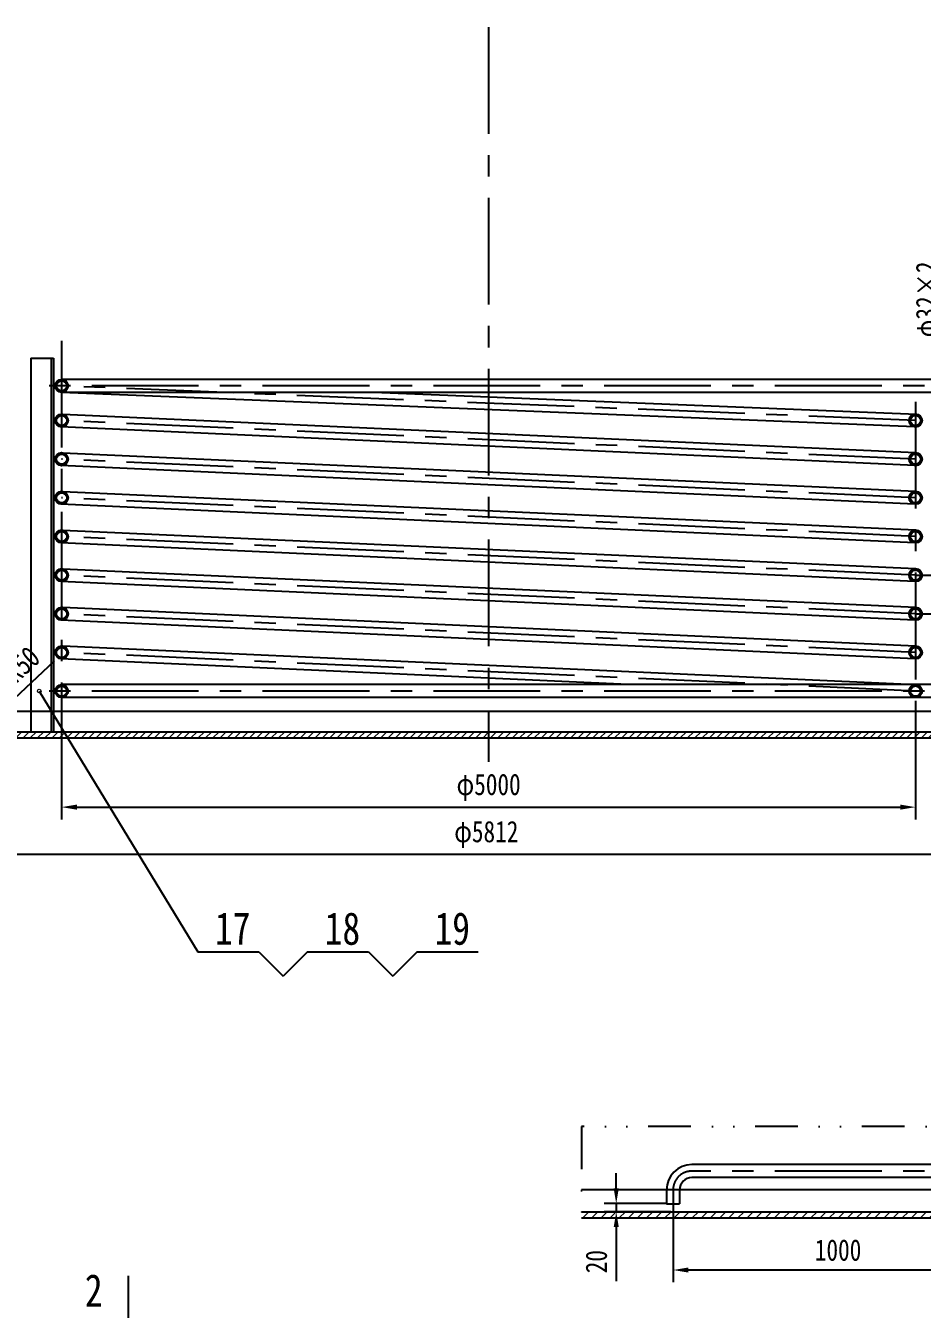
# Model space of a CAD drawing. Header units: millimetres. Extents: x -391 to 8535, y -150 to 12465.
# Drawn here: x 1074 to 3279, y 6092 to 9248 of the extents above; entities that cross this region are included whole.
import ezdxf

# ---------------------------------------------------------------- set-up
doc = ezdxf.new("R2010")
doc.units = ezdxf.units.MM
doc.header["$LTSCALE"] = 15
doc.linetypes.add('CENTER', pattern=[2, 1.25, -0.25, 0.25, -0.25])
doc.linetypes.add('DIVIDE', pattern=[1.25, 0.5, -0.25, 0, -0.25, 0, -0.25])
doc.layers.get('DEFPOINTS').update_dxf_attribs({"linetype": 'CONTINUOUS'})
for name, color, linetype in [('1轮廓实线层', 7, 'CONTINUOUS'), ('3中心线层', 1, 'CENTER'), ('7标注层', 4, 'CONTINUOUS'), ('9双点划线层', 6, 'DIVIDE')]:
    doc.layers.add(name, color=color, linetype=linetype)
doc.layers.add('5剖面线层', color=2, linetype='CONTINUOUS', lineweight=5)
doc.styles.add('PC_TEXTSTYLE', font='SIMFANG.TTF', dxfattribs={"width": 0.8})
doc.dimstyles.new('TH_GBDIM', dxfattribs={"dimscale": 15, "dimtxt": 3.5, "dimasz": 2.5, "dimexe": 2, "dimexo": 0, "dimgap": 1.5, "dimtad": 1, "dimdec": 1, "dimzin": 0, "dimdsep": 46, "dimtxsty": 'PC_TEXTSTYLE', "dimcen": 2.5, "dimadec": 0, "dimazin": 0, "dimtfac": 0.714286, "dimtdec": 4, "dimtmove": 0, "dimatfit": 3, "dimfxl": 0, "dimtolj": 1, "dimtzin": 0, "dimarcsym": 0})
pattern_1 = [(45, (0, -549.669), (-11.22532, 11.22532), [])]

# ---------------------------------------------------------------- blocks, each defined once
blk = doc.blocks.new('*D59')
at = {"layer": '7标注层', "color": 0, "lineweight": -2, "ltscale": 14}
for p, q in [((3410.4, 7934.4), (3410.4, 8094.7)), ((3262, 7896.9), (3440.4, 7896.9)), ((3410.4, 7801.9), (3410.4, 7896.9)), ((3262, 7801.9), (3440.4, 7801.9)), ((3410.4, 7764.4), (3410.4, 7726.9))]:
    blk.add_line(p, q, dxfattribs=at)
at = {"layer": '7标注层', "color": 0, "ltscale": 14}
for points in [[(3404.1, 7934.4), (3416.6, 7934.4), (3410.4, 7896.9)], [(3404.1, 7764.4), (3416.6, 7764.4), (3410.4, 7801.9)]]:
    blk.add_solid(points, dxfattribs=at)
at = {"layer": 'DEFPOINTS', "color": 0, "ltscale": 14}
for p in [(3262, 7896.9), (3410.4, 7896.9), (3262, 7801.9)]:
    blk.add_point(p, dxfattribs=at)
at = {"layer": '7标注层', "color": 3, "ltscale": 14, "insert": (3361.6, 8033.3), "char_height": 52.5, "attachment_point": 5, "rotation": 90, "style": 'PC_TEXTSTYLE'}
blk.add_mtext('\\A1;100', dxfattribs=at)
blk = doc.blocks.new('*D76')
at = {"layer": '7标注层', "color": 0, "lineweight": -2, "ltscale": 14}
blk.add_line((1143.7, 7685.1), (1002.9, 7553.3), dxfattribs=at)
at = {"layer": '7标注层', "color": 0, "ltscale": 14}
blk.add_solid([(998.6, 7557.9), (1007.2, 7548.7), (975.5, 7527.7)], dxfattribs=at)
at = {"layer": 'DEFPOINTS', "color": 0, "ltscale": 14}
for p in [(1012, 7561.9), (975.5, 7527.7)]:
    blk.add_point(p, dxfattribs=at)
at = {"layer": '7标注层', "color": 3, "ltscale": 14, "insert": (1064.3, 7677.5), "char_height": 52.5, "attachment_point": 5, "rotation": 43.0945, "style": 'PC_TEXTSTYLE'}
blk.add_mtext('\\A1;R50', dxfattribs=at)
blk = doc.blocks.new('*D81')
at = {"layer": '7标注层', "color": 0, "lineweight": -2, "ltscale": 14}
for p, q in [((3705.4, 7649.4), (3705.4, 7686.9)), ((3598.7, 7611.9), (3735.4, 7611.9)), ((3705.4, 7611.9), (3705.4, 7496.9)), ((3258.2, 7496.9), (3735.4, 7496.9)), ((3705.4, 7459.4), (3705.4, 7269.9))]:
    blk.add_line(p, q, dxfattribs=at)
at = {"layer": '7标注层', "color": 0, "ltscale": 14}
for points in [[(3699.2, 7649.4), (3711.7, 7649.4), (3705.4, 7611.9)], [(3699.2, 7459.4), (3711.7, 7459.4), (3705.4, 7496.9)]]:
    blk.add_solid(points, dxfattribs=at)
at = {"layer": 'DEFPOINTS', "color": 0, "ltscale": 14}
for p in [(3598.7, 7611.9), (3258.2, 7496.9), (3705.4, 7496.9)]:
    blk.add_point(p, dxfattribs=at)
at = {"layer": '7标注层', "color": 0, "ltscale": 14, "insert": (3656.7, 7331.4), "char_height": 52.5, "attachment_point": 5, "rotation": 90, "style": 'PC_TEXTSTYLE'}
blk.add_mtext('\\A1;100', dxfattribs=at)
blk = doc.blocks.new('*D83')
at = {"layer": '7标注层', "color": 0, "lineweight": -2, "ltscale": 14}
for p, q in [((3348.6, 8415.6), (3348.6, 8696.2)), ((3462, 8378.1), (3318.6, 8378.1)), ((3348.6, 8346.1), (3348.6, 8378.1)), ((3462, 8346.1), (3318.6, 8346.1)), ((3348.6, 8308.6), (3348.6, 8271.1))]:
    blk.add_line(p, q, dxfattribs=at)
at = {"layer": '7标注层', "color": 0, "ltscale": 14}
for points in [[(3342.4, 8415.6), (3354.9, 8415.6), (3348.6, 8378.1)], [(3342.4, 8308.6), (3354.9, 8308.6), (3348.6, 8346.1)]]:
    blk.add_solid(points, dxfattribs=at)
at = {"layer": 'DEFPOINTS', "color": 0, "ltscale": 14}
for p in [(3348.6, 8378.1), (3462, 8378.1), (3462, 8346.1)]:
    blk.add_point(p, dxfattribs=at)
at = {"layer": '7标注层', "color": 0, "ltscale": 14, "insert": (3295.9, 8574.6), "char_height": 52.5, "attachment_point": 5, "rotation": 90, "style": 'PC_TEXTSTYLE'}
blk.add_mtext('\\A1;φ32×2', dxfattribs=at)
blk = doc.blocks.new('*D88')
at = {"layer": '7标注层', "color": 0, "lineweight": -2, "ltscale": 14}
for p, q in [((2388.4, 11451), (4915.3, 11451)), ((4885.3, 11413.5), (4885.3, 7534.4)), ((4548.4, 7496.9), (4915.3, 7496.9))]:
    blk.add_line(p, q, dxfattribs=at)
at = {"layer": '7标注层', "color": 0, "ltscale": 14}
for points in [[(4879.1, 11413.5), (4891.6, 11413.5), (4885.3, 11451)], [(4879.1, 7534.4), (4891.6, 7534.4), (4885.3, 7496.9)]]:
    blk.add_solid(points, dxfattribs=at)
at = {"layer": 'DEFPOINTS', "color": 0, "ltscale": 14}
for p in [(2388.4, 11451), (4548.4, 7496.9), (4885.3, 7496.9)]:
    blk.add_point(p, dxfattribs=at)
at = {"layer": '7标注层', "color": 0, "ltscale": 14, "insert": (4836.6, 9473.9), "char_height": 52.5, "attachment_point": 5, "rotation": 90, "style": 'PC_TEXTSTYLE'}
blk.add_mtext('\\A1;～6615', dxfattribs=at)
blk = doc.blocks.new('*D94')
at = {"layer": '7标注层', "color": 0, "lineweight": -2, "ltscale": 14}
for p, q in [((3477, 6381.6), (3477, 6158.5)), ((2665.7, 6331.6), (2665.7, 6158.5)), ((3439.5, 6188.5), (2703.2, 6188.5))]:
    blk.add_line(p, q, dxfattribs=at)
at = {"layer": '7标注层', "color": 0, "ltscale": 14}
for points in [[(2703.2, 6194.7), (2703.2, 6182.2), (2665.7, 6188.5)], [(3439.5, 6194.7), (3439.5, 6182.2), (3477, 6188.5)]]:
    blk.add_solid(points, dxfattribs=at)
at = {"layer": 'DEFPOINTS', "color": 0, "ltscale": 14}
for p in [(3477, 6381.6), (2665.7, 6331.6), (2665.7, 6188.5)]:
    blk.add_point(p, dxfattribs=at)
at = {"layer": '7标注层', "color": 0, "ltscale": 14, "insert": (3071.4, 6237.2), "char_height": 52.5, "attachment_point": 5, "style": 'PC_TEXTSTYLE'}
blk.add_mtext('\\A1;1000', dxfattribs=at)
blk = doc.blocks.new('*D99')
at = {"layer": '7标注层', "color": 0, "lineweight": -2, "ltscale": 14}
for p, q in [((2525.8, 6389.1), (2525.8, 6426.6)), ((2649.7, 6351.6), (2495.8, 6351.6)), ((2525.8, 6351.6), (2525.8, 6331.6)), ((2660.5, 6331.6), (2495.8, 6331.6)), ((2525.8, 6294.1), (2525.8, 6161.4))]:
    blk.add_line(p, q, dxfattribs=at)
at = {"layer": '7标注层', "color": 0, "ltscale": 14}
for points in [[(2519.6, 6389.1), (2532.1, 6389.1), (2525.8, 6351.6)], [(2519.6, 6294.1), (2532.1, 6294.1), (2525.8, 6331.6)]]:
    blk.add_solid(points, dxfattribs=at)
at = {"layer": 'DEFPOINTS', "color": 0, "ltscale": 14}
for p in [(2649.7, 6351.6), (2525.8, 6331.6), (2660.5, 6331.6)]:
    blk.add_point(p, dxfattribs=at)
at = {"layer": '7标注层', "color": 0, "ltscale": 14, "insert": (2477.1, 6209), "char_height": 52.5, "attachment_point": 5, "rotation": 90, "style": 'PC_TEXTSTYLE'}
blk.add_mtext('\\A1;20', dxfattribs=at)

msp = doc.modelspace()

# ---------------------------------------------------------------- hatches: boundary and pattern name
at = {"layer": '5剖面线层', "ltscale": 14}
h = msp.add_hatch(dxfattribs=at)
h.set_pattern_fill('ANSI31', color=256, scale=2, style=0)
h.set_pattern_definition([(45, (369.8623, 4853.0455), (-4.490128, 4.490128), [])])
h.paths.add_polyline_path([(1162.02, 8374.55), (1162.02, 8378.05, 0.4142136), (1146.02, 8362.05), (1149.52, 8362.05, -0.4142136)])
h.paths.add_polyline_path([(1174.52, 8362.05), (1178.02, 8362.05, 0.4142136), (1162.02, 8378.05), (1162.02, 8374.55, -0.4142136)])
h.paths.add_polyline_path([(1162.02, 8349.55), (1162.02, 8346.05, 0.4142136), (1178.02, 8362.05), (1174.52, 8362.05, -0.4142136)])
h.paths.add_polyline_path([(1149.52, 8362.05), (1146.02, 8362.05, 0.4142136), (1162.02, 8346.05), (1162.02, 8349.55, -0.4142136)])
h = msp.add_hatch(dxfattribs=at)
h.set_pattern_fill('ANSI31', color=256, scale=2, style=0)
h.set_pattern_definition([(45, (369.8623, 4767.847), (-4.490128, 4.490128), [])])
h.paths.add_polyline_path([(1162.02, 8289.35), (1162.02, 8292.85, 0.4142136), (1146.02, 8276.85), (1149.52, 8276.85, -0.4142136)])
h.paths.add_polyline_path([(1174.52, 8276.85), (1178.02, 8276.85, 0.4142136), (1162.02, 8292.85), (1162.02, 8289.35, -0.4142136)])
h.paths.add_polyline_path([(1162.02, 8264.35), (1162.02, 8260.85, 0.4142136), (1178.02, 8276.85), (1174.52, 8276.85, -0.4142136)])
h.paths.add_polyline_path([(1149.52, 8276.85), (1146.02, 8276.85, 0.4142136), (1162.02, 8260.85), (1162.02, 8264.35, -0.4142136)])
h = msp.add_hatch(dxfattribs=at)
h.set_pattern_fill('ANSI31', color=256, scale=2, style=0)
h.set_pattern_definition([(45, (2469.8623, 4767.847), (-4.490128, 4.490128), [])])
h.paths.add_polyline_path([(3262.02, 8289.35), (3262.02, 8292.85, 0.4142136), (3246.02, 8276.85), (3249.52, 8276.85, -0.4142136)])
h.paths.add_polyline_path([(3274.52, 8276.85), (3278.02, 8276.85, 0.4142136), (3262.02, 8292.85), (3262.02, 8289.35, -0.4142136)])
h.paths.add_polyline_path([(3262.02, 8264.35), (3262.02, 8260.85, 0.4142136), (3278.02, 8276.85), (3274.52, 8276.85, -0.4142136)])
h.paths.add_polyline_path([(3249.52, 8276.85), (3246.02, 8276.85, 0.4142136), (3262.02, 8260.85), (3262.02, 8264.35, -0.4142136)])
h = msp.add_hatch(dxfattribs=at)
h.set_pattern_fill('ANSI31', color=256, scale=2, style=0)
h.set_pattern_definition([(45, (369.8623, 4672.847), (-4.490128, 4.490128), [])])
h.paths.add_polyline_path([(1162.02, 8194.35), (1162.02, 8197.85, 0.4142136), (1146.02, 8181.85), (1149.52, 8181.85, -0.4142136)])
h.paths.add_polyline_path([(1174.52, 8181.85), (1178.02, 8181.85, 0.4142136), (1162.02, 8197.85), (1162.02, 8194.35, -0.4142136)])
h.paths.add_polyline_path([(1162.02, 8169.35), (1162.02, 8165.85, 0.4142136), (1178.02, 8181.85), (1174.52, 8181.85, -0.4142136)])
h.paths.add_polyline_path([(1149.52, 8181.85), (1146.02, 8181.85, 0.4142136), (1162.02, 8165.85), (1162.02, 8169.35, -0.4142136)])
h = msp.add_hatch(dxfattribs=at)
h.set_pattern_fill('ANSI31', color=256, scale=2, style=0)
h.set_pattern_definition([(45, (2469.8623, 4672.847), (-4.490128, 4.490128), [])])
h.paths.add_polyline_path([(3262.02, 8194.35), (3262.02, 8197.85, 0.4142136), (3246.02, 8181.85), (3249.52, 8181.85, -0.4142136)])
h.paths.add_polyline_path([(3274.52, 8181.85), (3278.02, 8181.85, 0.4142136), (3262.02, 8197.85), (3262.02, 8194.35, -0.4142136)])
h.paths.add_polyline_path([(3262.02, 8169.35), (3262.02, 8165.85, 0.4142136), (3278.02, 8181.85), (3274.52, 8181.85, -0.4142136)])
h.paths.add_polyline_path([(3249.52, 8181.85), (3246.02, 8181.85, 0.4142136), (3262.02, 8165.85), (3262.02, 8169.35, -0.4142136)])
h = msp.add_hatch(dxfattribs=at)
h.set_pattern_fill('ANSI31', color=256, scale=2, style=0)
h.set_pattern_definition([(45, (369.8623, 4577.847), (-4.490128, 4.490128), [])])
h.paths.add_polyline_path([(1162.02, 8099.35), (1162.02, 8102.85, 0.4142136), (1146.02, 8086.85), (1149.52, 8086.85, -0.4142136)])
h.paths.add_polyline_path([(1174.52, 8086.85), (1178.02, 8086.85, 0.4142136), (1162.02, 8102.85), (1162.02, 8099.35, -0.4142136)])
h.paths.add_polyline_path([(1162.02, 8074.35), (1162.02, 8070.85, 0.4142136), (1178.02, 8086.85), (1174.52, 8086.85, -0.4142136)])
h.paths.add_polyline_path([(1149.52, 8086.85), (1146.02, 8086.85, 0.4142136), (1162.02, 8070.85), (1162.02, 8074.35, -0.4142136)])
h = msp.add_hatch(dxfattribs=at)
h.set_pattern_fill('ANSI31', color=256, scale=2, style=0)
h.set_pattern_definition([(45, (2469.8623, 4577.847), (-4.490128, 4.490128), [])])
h.paths.add_polyline_path([(3262.02, 8099.35), (3262.02, 8102.85, 0.4142136), (3246.02, 8086.85), (3249.52, 8086.85, -0.4142136)])
h.paths.add_polyline_path([(3274.52, 8086.85), (3278.02, 8086.85, 0.4142136), (3262.02, 8102.85), (3262.02, 8099.35, -0.4142136)])
h.paths.add_polyline_path([(3262.02, 8074.35), (3262.02, 8070.85, 0.4142136), (3278.02, 8086.85), (3274.52, 8086.85, -0.4142136)])
h.paths.add_polyline_path([(3249.52, 8086.85), (3246.02, 8086.85, 0.4142136), (3262.02, 8070.85), (3262.02, 8074.35, -0.4142136)])
h = msp.add_hatch(dxfattribs=at)
h.set_pattern_fill('ANSI31', color=256, scale=2, style=0)
h.set_pattern_definition([(45, (369.8623, 4482.847), (-4.490128, 4.490128), [])])
h.paths.add_polyline_path([(1162.02, 8004.35), (1162.02, 8007.85, 0.4142136), (1146.02, 7991.85), (1149.52, 7991.85, -0.4142136)])
h.paths.add_polyline_path([(1174.52, 7991.85), (1178.02, 7991.85, 0.4142136), (1162.02, 8007.85), (1162.02, 8004.35, -0.4142136)])
h.paths.add_polyline_path([(1162.02, 7979.35), (1162.02, 7975.85, 0.4142136), (1178.02, 7991.85), (1174.52, 7991.85, -0.4142136)])
h.paths.add_polyline_path([(1149.52, 7991.85), (1146.02, 7991.85, 0.4142136), (1162.02, 7975.85), (1162.02, 7979.35, -0.4142136)])
h = msp.add_hatch(dxfattribs=at)
h.set_pattern_fill('ANSI31', color=256, scale=2, style=0)
h.set_pattern_definition([(45, (2469.8623, 4482.847), (-4.490128, 4.490128), [])])
h.paths.add_polyline_path([(3262.02, 8004.35), (3262.02, 8007.85, 0.4142136), (3246.02, 7991.85), (3249.52, 7991.85, -0.4142136)])
h.paths.add_polyline_path([(3274.52, 7991.85), (3278.02, 7991.85, 0.4142136), (3262.02, 8007.85), (3262.02, 8004.35, -0.4142136)])
h.paths.add_polyline_path([(3262.02, 7979.35), (3262.02, 7975.85, 0.4142136), (3278.02, 7991.85), (3274.52, 7991.85, -0.4142136)])
h.paths.add_polyline_path([(3249.52, 7991.85), (3246.02, 7991.85, 0.4142136), (3262.02, 7975.85), (3262.02, 7979.35, -0.4142136)])
h = msp.add_hatch(dxfattribs=at)
h.set_pattern_fill('ANSI31', color=256, scale=2, style=0)
h.set_pattern_definition([(45, (369.8623, 4387.847), (-4.490128, 4.490128), [])])
h.paths.add_polyline_path([(1162.02, 7909.35), (1162.02, 7912.85, 0.4142136), (1146.02, 7896.85), (1149.52, 7896.85, -0.4142136)])
h.paths.add_polyline_path([(1174.52, 7896.85), (1178.02, 7896.85, 0.4142136), (1162.02, 7912.85), (1162.02, 7909.35, -0.4142136)])
h.paths.add_polyline_path([(1162.02, 7884.35), (1162.02, 7880.85, 0.4142136), (1178.02, 7896.85), (1174.52, 7896.85, -0.4142136)])
h.paths.add_polyline_path([(1149.52, 7896.85), (1146.02, 7896.85, 0.4142136), (1162.02, 7880.85), (1162.02, 7884.35, -0.4142136)])
h = msp.add_hatch(dxfattribs=at)
h.set_pattern_fill('ANSI31', color=256, scale=2, style=0)
h.set_pattern_definition([(45, (2469.8623, 4387.847), (-4.490128, 4.490128), [])])
h.paths.add_polyline_path([(3262.02, 7909.35), (3262.02, 7912.85, 0.4142136), (3246.02, 7896.85), (3249.52, 7896.85, -0.4142136)])
h.paths.add_polyline_path([(3274.52, 7896.85), (3278.02, 7896.85, 0.4142136), (3262.02, 7912.85), (3262.02, 7909.35, -0.4142136)])
h.paths.add_polyline_path([(3262.02, 7884.35), (3262.02, 7880.85, 0.4142136), (3278.02, 7896.85), (3274.52, 7896.85, -0.4142136)])
h.paths.add_polyline_path([(3249.52, 7896.85), (3246.02, 7896.85, 0.4142136), (3262.02, 7880.85), (3262.02, 7884.35, -0.4142136)])
h = msp.add_hatch(dxfattribs=at)
h.set_pattern_fill('ANSI31', color=256, scale=2, style=0)
h.set_pattern_definition([(45, (369.8623, 4292.847), (-4.490128, 4.490128), [])])
h.paths.add_polyline_path([(1162.02, 7814.35), (1162.02, 7817.85, 0.4142136), (1146.02, 7801.85), (1149.52, 7801.85, -0.4142136)])
h.paths.add_polyline_path([(1174.52, 7801.85), (1178.02, 7801.85, 0.4142136), (1162.02, 7817.85), (1162.02, 7814.35, -0.4142136)])
h.paths.add_polyline_path([(1162.02, 7789.35), (1162.02, 7785.85, 0.4142136), (1178.02, 7801.85), (1174.52, 7801.85, -0.4142136)])
h.paths.add_polyline_path([(1149.52, 7801.85), (1146.02, 7801.85, 0.4142136), (1162.02, 7785.85), (1162.02, 7789.35, -0.4142136)])
h = msp.add_hatch(dxfattribs=at)
h.set_pattern_fill('ANSI31', color=256, scale=2, style=0)
h.set_pattern_definition([(45, (2469.8623, 4292.847), (-4.490128, 4.490128), [])])
h.paths.add_polyline_path([(3262.02, 7814.35), (3262.02, 7817.85, 0.4142136), (3246.02, 7801.85), (3249.52, 7801.85, -0.4142136)])
h.paths.add_polyline_path([(3274.52, 7801.85), (3278.02, 7801.85, 0.4142136), (3262.02, 7817.85), (3262.02, 7814.35, -0.4142136)])
h.paths.add_polyline_path([(3262.02, 7789.35), (3262.02, 7785.85, 0.4142136), (3278.02, 7801.85), (3274.52, 7801.85, -0.4142136)])
h.paths.add_polyline_path([(3249.52, 7801.85), (3246.02, 7801.85, 0.4142136), (3262.02, 7785.85), (3262.02, 7789.35, -0.4142136)])
h = msp.add_hatch(dxfattribs=at)
h.set_pattern_fill('ANSI31', color=256, scale=2, style=0)
h.set_pattern_definition([(45, (369.8623, 4197.847), (-4.490128, 4.490128), [])])
h.paths.add_polyline_path([(1162.02, 7719.35), (1162.02, 7722.85, 0.4142136), (1146.02, 7706.85), (1149.52, 7706.85, -0.4142136)])
h.paths.add_polyline_path([(1174.52, 7706.85), (1178.02, 7706.85, 0.4142136), (1162.02, 7722.85), (1162.02, 7719.35, -0.4142136)])
h.paths.add_polyline_path([(1162.02, 7694.35), (1162.02, 7690.85, 0.4142136), (1178.02, 7706.85), (1174.52, 7706.85, -0.4142136)])
h.paths.add_polyline_path([(1149.52, 7706.85), (1146.02, 7706.85, 0.4142136), (1162.02, 7690.85), (1162.02, 7694.35, -0.4142136)])
h = msp.add_hatch(dxfattribs=at)
h.set_pattern_fill('ANSI31', color=256, scale=2, style=0)
h.set_pattern_definition([(45, (2469.8623, 4197.847), (-4.490128, 4.490128), [])])
h.paths.add_polyline_path([(3262.02, 7719.35), (3262.02, 7722.85, 0.4142136), (3246.02, 7706.85), (3249.52, 7706.85, -0.4142136)])
h.paths.add_polyline_path([(3274.52, 7706.85), (3278.02, 7706.85, 0.4142136), (3262.02, 7722.85), (3262.02, 7719.35, -0.4142136)])
h.paths.add_polyline_path([(3262.02, 7694.35), (3262.02, 7690.85, 0.4142136), (3278.02, 7706.85), (3274.52, 7706.85, -0.4142136)])
h.paths.add_polyline_path([(3249.52, 7706.85), (3246.02, 7706.85, 0.4142136), (3262.02, 7690.85), (3262.02, 7694.35, -0.4142136)])
h = msp.add_hatch(dxfattribs=at)
h.set_pattern_fill('ANSI31', color=256, scale=2, style=0)
h.set_pattern_definition([(45, (369.8623, 4102.847), (-4.490128, 4.490128), [])])
h.paths.add_polyline_path([(1162.02, 7624.35), (1162.02, 7627.85, 0.4142136), (1146.02, 7611.85), (1149.52, 7611.85, -0.4142136)])
h.paths.add_polyline_path([(1174.52, 7611.85), (1178.02, 7611.85, 0.4142136), (1162.02, 7627.85), (1162.02, 7624.35, -0.4142136)])
h.paths.add_polyline_path([(1162.02, 7599.35), (1162.02, 7595.85, 0.4142136), (1178.02, 7611.85), (1174.52, 7611.85, -0.4142136)])
h.paths.add_polyline_path([(1149.52, 7611.85), (1146.02, 7611.85, 0.4142136), (1162.02, 7595.85), (1162.02, 7599.35, -0.4142136)])
h = msp.add_hatch(dxfattribs=at)
h.set_pattern_fill('ANSI31', color=256, scale=2, style=0)
h.set_pattern_definition([(45, (2469.8623, 4102.847), (-4.490128, 4.490128), [])])
h.paths.add_polyline_path([(3262.02, 7627.85, 0.4142136), (3246.02, 7611.85), (3249.52, 7611.85, -0.4142136), (3262.02, 7624.35)])
h.paths.add_polyline_path([(3262.02, 7627.85), (3262.02, 7624.35, -0.4142136), (3274.52, 7611.85), (3278.02, 7611.85, 0.4142136)])
h.paths.add_polyline_path([(3278.02, 7611.85), (3274.52, 7611.85, -0.4142136), (3262.02, 7599.35), (3262.02, 7595.85, 0.4142136)])
h.paths.add_polyline_path([(3262.02, 7599.35, -0.4142136), (3249.52, 7611.85), (3246.02, 7611.85, 0.4142136), (3262.02, 7595.85)])
h = msp.add_hatch(dxfattribs=at)
h.set_pattern_fill('ANSI31', color=256, scale=4, angle=5e-280, style=0)
h.paths.add_polyline_path([(1162.02, 7496.85), (1162.02, 7511.85), (1012.02, 7511.85, -0.4142136), (962.02, 7561.85), (947.02, 7553.19), (947.02, 7546.85, 0.4142136), (997.02, 7496.85)])
h.paths.add_polyline_path([(2212.02, 7496.85), (2212.02, 7511.85), (1162.02, 7511.85), (1162.02, 7496.85)])
h = msp.add_hatch(dxfattribs=at)
h.set_pattern_fill('ANSI31', color=256, scale=4, angle=5e-280, style=0)
h.paths.add_polyline_path([(3262.02, 7496.85), (3262.02, 7511.85), (2212.02, 7511.85), (2212.02, 7496.85)])
h.paths.add_polyline_path([(3262.02, 7511.85), (3262.02, 7496.85), (3427.02, 7496.85, 0.4142136), (3477.02, 7546.85), (3477.02, 7553.19), (3462.02, 7561.85, -0.4142136), (3412.02, 7511.85)])
h = msp.add_hatch(dxfattribs=at)
h.set_pattern_fill('ANSI31', color=256, scale=5, style=0)
h.set_pattern_definition(pattern_1)
h.paths.add_polyline_path([(3477.02, 6381.59), (3477.02, 6404.77), (3462.02, 6415.59), (3462.02, 6381.59, -0.4142136), (3412.02, 6331.59), (3412.02, 6316.59, 0.4142136)])
h.paths.add_polyline_path([(3412.02, 6331.59), (3040.32, 6331.59), (3040.32, 6316.59), (3412.02, 6316.59)])
h.paths.add_polyline_path([(3040.32, 6331.59), (2711.69, 6331.59), (2711.69, 6316.59), (3040.32, 6316.59)])
h = msp.add_hatch(dxfattribs=at)
h.set_pattern_fill('ANSI31', color=256, scale=5, style=0)
h.set_pattern_definition(pattern_1)
h.paths.add_polyline_path([(2440.58, 6331.59), (2440.58, 6316.59), (2711.69, 6316.59), (2711.69, 6331.59)])

# ---------------------------------------------------------------- linework, layer by layer
at = {"layer": '1轮廓实线层', "ltscale": 14}
for p, q in [((1086.02, 8430.46), (1086.02, 7511.85)), ((1086.02, 8430.46), (1142.02, 8430.46)), ((1136.02, 8430.46), (1136.02, 7511.85)), ((1142.02, 8430.46), (1142.02, 7511.85)), ((3259.95, 8260.99), (1162.02, 8346.05)), ((1949.74, 8346.05), (3264.65, 8292.64)), ((1164.65, 8292.64), (3262.02, 8197.85)), ((3259.95, 8165.99), (1159.95, 8260.99)), ((1164.65, 8197.64), (3262.02, 8102.85)), ((3259.95, 8070.99), (1159.95, 8165.99)), ((1164.65, 8102.64), (3262.02, 8007.85)), ((3259.95, 7975.99), (1159.95, 8070.99)), ((1164.65, 8007.64), (3262.02, 7912.85)), ((3259.95, 7880.99), (1159.95, 7975.99)), ((1164.65, 7912.64), (3262.02, 7817.85)), ((3259.95, 7785.99), (1159.95, 7880.99)), ((1164.65, 7817.64), (3262.02, 7722.85)), ((3259.95, 7690.99), (1159.95, 7785.99)), ((1164.65, 7722.64), (3262.02, 7627.85)), ((2555.55, 7627.85), (1159.95, 7690.99)), ((3462.02, 7561.85), (962.02, 7561.85)), ((1012.02, 7511.85), (3412.02, 7511.85)), ((997.02, 7496.85), (3427.02, 7496.85)), ((1496.51, 6971.06), (1646.51, 6971.06)), ((1766.51, 6971.06), (1916.51, 6971.06)), ((2036.51, 6971.06), (2186.51, 6971.06)), ((2649.69, 6385.59), (2649.69, 6351.59)), ((2681.69, 6385.59), (2681.69, 6351.59)), ((2649.69, 6351.59), (2681.69, 6351.59)), ((2440.58, 6331.59), (3412.02, 6331.59)), ((2440.58, 6316.59), (3412.28, 6316.59)), ((1326.55, 5965.37), (1326.55, 6173.98))]:
    msp.add_line(p, q, dxfattribs=at)
at = {"layer": '1轮廓实线层', "ltscale": 21}
for p, q in [((3557.02, 8378.05), (1162.02, 8378.05)), ((3557.02, 8346.05), (1162.02, 8346.05)), ((3557.02, 7627.85), (1162.02, 7627.85)), ((3557.02, 7595.85), (1162.02, 7595.85)), ((3557.02, 6447.59), (2711.69, 6447.59)), ((3557.02, 6415.59), (2711.69, 6415.59)), ((3557.02, 6385.59), (2440.58, 6385.59))]:
    msp.add_line(p, q, dxfattribs=at)
at = {"layer": '1轮廓实线层', "ltscale": 14}
for centre, radius in [((1162.02, 8362.05), 16), ((1162.02, 8362.05), 12.5), ((1162.02, 8276.85), 16), ((1162.02, 8276.85), 12.5), ((3262.02, 8276.85), 16), ((3262.02, 8276.85), 12.5), ((1162.02, 8181.85), 16), ((1162.02, 8181.85), 12.5), ((3262.02, 8181.85), 16), ((3262.02, 8181.85), 12.5), ((1162.02, 8086.85), 16), ((1162.02, 8086.85), 12.5), ((3262.02, 8086.85), 16), ((3262.02, 8086.85), 12.5), ((1162.02, 7991.85), 16), ((1162.02, 7991.85), 12.5), ((3262.02, 7991.85), 16), ((3262.02, 7991.85), 12.5), ((1162.02, 7896.85), 16), ((1162.02, 7896.85), 12.5), ((3262.02, 7896.85), 16), ((3262.02, 7896.85), 12.5), ((1162.02, 7801.85), 16), ((1162.02, 7801.85), 12.5), ((3262.02, 7801.85), 16), ((3262.02, 7801.85), 12.5), ((1162.02, 7706.85), 16), ((1162.02, 7706.85), 12.5), ((3262.02, 7706.85), 16), ((3262.02, 7706.85), 12.5), ((1162.02, 7611.85), 16), ((1162.02, 7611.85), 12.5), ((3262.02, 7611.85), 16), ((3262.02, 7611.85), 12.5)]:
    msp.add_circle(centre, radius, dxfattribs=at)
for radius in [62, 30]:
    msp.add_arc((2711.69, 6385.59), radius, 90, 180, dxfattribs=at)
at = {"layer": '3中心线层', "ltscale": 14}
for p, q in [((2212.02, 11344.24), (2212.02, 7438.01)), ((2212.02, 11344.24), (2212.02, 7438.01)), ((1162.02, 8472.7), (1162.02, 7549.03)), ((3598.72, 8362.05), (1113.2, 8362.05)), ((3262.02, 8276.85), (1162.02, 8362.05)), ((3262.02, 8323.07), (3262.02, 7549.03)), ((3262.02, 8181.85), (1162.02, 8276.85)), ((3262.02, 8086.85), (1162.02, 8181.85)), ((3262.02, 7991.85), (1162.02, 8086.85)), ((3262.02, 7896.85), (1162.02, 7991.85)), ((3262.02, 7801.85), (1162.02, 7896.85)), ((3262.02, 7706.85), (1162.02, 7801.85)), ((3262.02, 7611.85), (1162.02, 7706.85)), ((3598.72, 7611.85), (1118.2, 7611.85)), ((3598.72, 6431.59), (2711.69, 6431.59)), ((2665.69, 6385.59), (2665.69, 6331.59))]:
    msp.add_line(p, q, dxfattribs=at)
msp.add_arc((2711.69, 6385.59), 46, 90, 180, dxfattribs=at)
at = {"layer": '5剖面线层'}
msp.add_circle((1106.93, 7611.85), 4.5, dxfattribs=at)
at = {"layer": '7标注层', "ltscale": 14}
for p, q in [((1106.93, 7611.85), (1496.51, 6971.06)), ((1162.02, 7549.03), (1162.02, 7296.4)), ((3262.02, 7549.03), (3262.02, 7296.4)), ((1199.52, 7326.4), (3224.52, 7326.4)), ((984.76, 7210.46), (3439.28, 7210.46)), ((1646.51, 6971.06), (1706.51, 6911.06)), ((1766.51, 6971.06), (1706.51, 6911.06)), ((1916.51, 6971.06), (1976.51, 6911.06)), ((2036.51, 6971.06), (1976.51, 6911.06))]:
    msp.add_line(p, q, dxfattribs=at)
for points in [[(1199.52, 7332.65), (1199.52, 7320.15), (1162.02, 7326.4)], [(3224.52, 7332.65), (3224.52, 7320.15), (3262.02, 7326.4)]]:
    msp.add_solid(points, dxfattribs=at)
at = {"layer": '9双点划线层', "ltscale": 14}
for p, q in [((3497.71, 6541.24), (2440.58, 6541.24)), ((2440.58, 6541.24), (2440.58, 6304.56))]:
    msp.add_line(p, q, dxfattribs=at)

# ---------------------------------------------------------------- texts
at = {"layer": '7标注层', "ltscale": 14, "style": 'PC_TEXTSTYLE', "width": 0.8}
for s, p in [('17', (1539.05, 6988.13)), ('18', (1809.05, 6988.13)), ('19', (2079.05, 6988.13)), ('2', (1219.08, 6098.32))]:
    msp.add_text(s, height=80, dxfattribs=at).set_placement(p)
at = {"layer": '7标注层', "ltscale": 14, "char_height": 52.5, "attachment_point": 5, "style": 'PC_TEXTSTYLE'}
for s, insert in [('φ5000', (2212.02, 7375.15)), ('φ5812', (2206.32, 7259.21))]:
    msp.add_mtext(s, dxfattribs=dict(at, insert=insert))

# ---------------------------------------------------------------- dimensions: what is measured, and where the dimension line sits
at = {"layer": '7标注层', "ltscale": 14}
for base, p1, p2, text, picture, middle in [((4885.31, 7496.85), (2388.37, 11451.04), (4548.39, 7496.85), '～6615', '*D88', (4836.56, 9473.95)), ((3348.64, 8378.05), (3462.02, 8346.05), (3462.02, 8378.05), 'φ32×2', '*D83', (3295.91, 8574.65)), ((2525.84, 6331.59), (2649.69, 6351.59), (2660.54, 6331.59), '20', '*D99', (2477.09, 6209))]:
    dim = msp.add_linear_dim(base=base, p1=p1, p2=p2, angle=90, text=text, dimstyle='TH_GBDIM', dxfattribs=at)
    dim.commit()
    dim.dimension.update_dxf_attribs({"geometry": picture, "text_midpoint": middle})
dim = msp.add_linear_dim(base=(3410.39, 7896.85), p1=(3262.02, 7801.85), p2=(3262.02, 7896.85), angle=90, text='100', dimstyle='TH_GBDIM', override={"dimgap": 1.5, "dimtad": 1, "dimjust": 0, "dimse1": 0, "dimse2": 0, "dimsd1": 0, "dimsd2": 0, "dimclrt": 3, "dimtvp": 0}, dxfattribs=at)
dim.commit()
dim.dimension.update_dxf_attribs({"geometry": '*D59', "text_midpoint": (3361.64, 8033.29)})
dim = msp.add_radius_dim(center=(1012.02, 7561.85), mpoint=(975.51, 7527.69), text='R50', dimstyle='TH_GBDIM', override={"dimclrt": 3}, dxfattribs=at)
dim.commit()
dim.dimension.update_dxf_attribs({"geometry": '*D76', "text_midpoint": (1097.6, 7641.92), "dimtype": 164})
dim = msp.add_linear_dim(base=(3705.41, 7496.85), p1=(3598.72, 7611.85), p2=(3258.17, 7496.85), angle=90, text='100', dimstyle='TH_GBDIM', dxfattribs=at)
dim.commit()
dim.dimension.update_dxf_attribs({"geometry": '*D81', "text_midpoint": (3705.41, 7331.36), "dimtype": 160})
dim = msp.add_linear_dim(base=(2665.69, 6188.48), p1=(3477.02, 6381.59), p2=(2665.69, 6331.59), text='1000', dimstyle='TH_GBDIM', dxfattribs=at)
dim.commit()
dim.dimension.update_dxf_attribs({"geometry": '*D94', "text_midpoint": (3071.35, 6237.23)})

doc.saveas('drawing.dxf')
